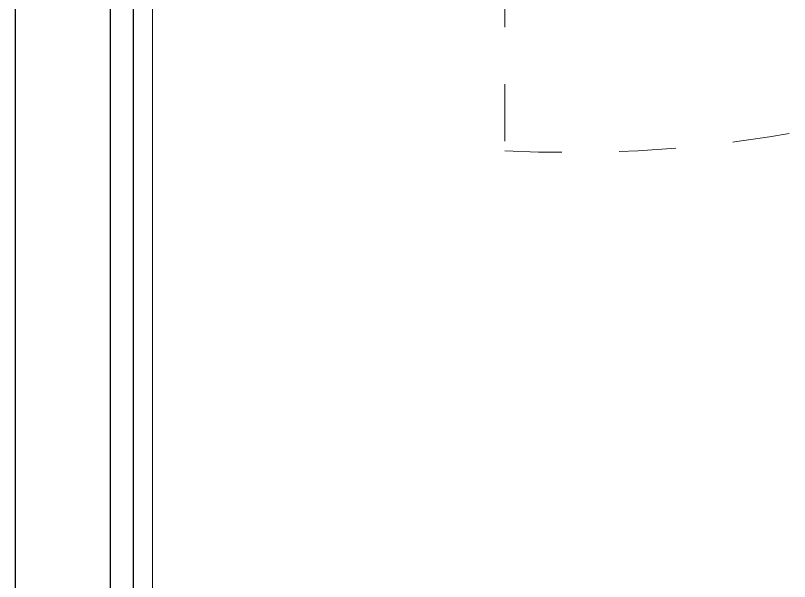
# Model space of a CAD drawing. Header units: centimetres. Extents: x 5488 to 20269, y -31398 to -19684.
# Drawn here: x 13763.68 to 13804.39, y -23156.96 to -23127.17 of the extents above; entities that cross this region are included whole.
import ezdxf

# ---------------------------------------------------------------- set-up
doc = ezdxf.new("R2010")
doc.units = ezdxf.units.CM
doc.linetypes.add('XKITLINE02', pattern=[4, 2, -2])
doc.layers.add('xxx_Auto_Kaplama_Ahşap', color=34, linetype='Continuous', lineweight=0)
doc.layers.add('xxx_Auto_Kaplama_Seramik', color=182, linetype='Continuous', lineweight=13)
doc.layers.add('xxx_Autoxxx_Auto_Duvar_Alcipan', color=51, linetype='Continuous')

# ---------------------------------------------------------------- blocks, each defined once
blk = doc.blocks.new('A$Cd4c68676')
at = {"layer": 'xxx_Auto_Kaplama_Ahşap', "color": 8, "linetype": 'XKITLINE02', "ltscale": 1.5, "true_color": 0x808080}
blk.add_lwpolyline([(258.849, -140.852), (258.849, -210.352, 0.443945), (328.746, -140.852)], format="xyb", dxfattribs=at)
at = {"layer": 'xxx_Auto_Kaplama_Seramik'}
blk.add_lwpolyline([(240.308, -272.436), (240.308, -143.554)], dxfattribs=at)
at = {"layer": 'xxx_Autoxxx_Auto_Duvar_Alcipan'}
for points in [[(233.108, -272.436), (233.107, -142.354)], [(238.108, -272.436), (238.108, -142.354)], [(239.308, -272.436), (239.308, -143.554)]]:
    blk.add_lwpolyline(points, dxfattribs=at)

msp = doc.modelspace()

# ---------------------------------------------------------------- block references
msp.add_blockref('A$Cd4c68676', (13530.577, -22923.935))

doc.saveas('drawing.dxf')
